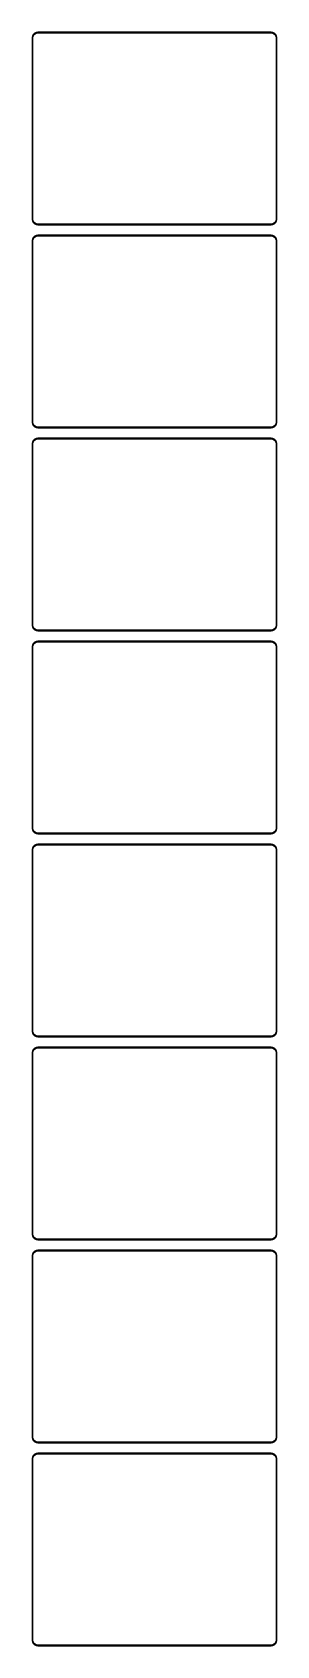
# Model space of a CAD drawing. Header units: metres. Extents: x -105 to 105, y 2528 to 5128.
# Drawn here: x -105 to 105, y 3746 to 5128 of the extents above; entities that cross this region are included whole.
import ezdxf

# ---------------------------------------------------------------- set-up
doc = ezdxf.new("R2010")
doc.units = ezdxf.units.M

msp = doc.modelspace()

# ---------------------------------------------------------------- linework, layer by layer
for p, q in [((-104.961, 5124.13), (-105, 5123.5)), ((-105, 5123.5), (-105, 4968.5)), ((-104.843, 5124.74), (-104.961, 5124.13)), ((-104.649, 5125.34), (-104.843, 5124.74)), ((-104.382, 5125.91), (-104.649, 5125.34)), ((-104.5, 5123.25), (-104.463, 5123.85)), ((-104.5, 4968.75), (-104.5, 5123.25)), ((-104.463, 5123.85), (-104.351, 5124.43)), ((-104.045, 5126.44), (-104.382, 5125.91)), ((-104.351, 5124.43), (-104.166, 5125)), ((-104.166, 5125), (-103.912, 5125.54)), ((-103.645, 5126.92), (-104.045, 5126.44)), ((-103.912, 5125.54), (-103.593, 5126.04)), ((-103.187, 5127.35), (-103.645, 5126.92)), ((-103.593, 5126.04), (-103.213, 5126.5)), ((-103.213, 5126.5), (-102.778, 5126.91)), ((-102.679, 5127.72), (-103.187, 5127.35)), ((-102.778, 5126.91), (-102.295, 5127.26)), ((-102.129, 5128.02), (-102.679, 5127.72)), ((-102.295, 5127.26), (-101.772, 5127.55)), ((-101.545, 5128.26), (-102.129, 5128.02)), ((-101.772, 5127.55), (-101.218, 5127.77)), ((-100.937, 5128.41), (-101.545, 5128.26)), ((-101.218, 5127.77), (-100.64, 5127.92)), ((-100.314, 5128.49), (-100.937, 5128.41)), ((-100.64, 5127.92), (-100.048, 5127.99)), ((100.314, 5128.49), (-100.314, 5128.49)), ((-100.048, 5127.99), (100.048, 5127.99)), ((100.048, 5127.99), (100.64, 5127.92)), ((100.937, 5128.41), (100.314, 5128.49)), ((100.64, 5127.92), (101.218, 5127.77)), ((101.545, 5128.26), (100.937, 5128.41)), ((101.218, 5127.77), (101.772, 5127.55)), ((102.129, 5128.02), (101.545, 5128.26)), ((101.772, 5127.55), (102.295, 5127.26)), ((102.679, 5127.72), (102.129, 5128.02)), ((102.295, 5127.26), (102.778, 5126.91)), ((103.187, 5127.35), (102.679, 5127.72)), ((102.778, 5126.91), (103.213, 5126.5)), ((103.645, 5126.92), (103.187, 5127.35)), ((103.213, 5126.5), (103.593, 5126.04)), ((103.593, 5126.04), (103.912, 5125.54)), ((104.045, 5126.44), (103.645, 5126.92)), ((103.912, 5125.54), (104.166, 5125)), ((104.382, 5125.91), (104.045, 5126.44)), ((104.166, 5125), (104.351, 5124.43)), ((104.351, 5124.43), (104.463, 5123.85)), ((104.649, 5125.34), (104.382, 5125.91)), ((104.463, 5123.85), (104.5, 5123.25)), ((104.5, 5123.25), (104.5, 4968.75)), ((104.843, 5124.74), (104.649, 5125.34)), ((104.961, 5124.13), (104.843, 5124.74)), ((105, 5123.5), (104.961, 5124.13)), ((105, 4968.5), (105, 5123.5)), ((-105, 4968.5), (-104.961, 4967.87)), ((-104.961, 4967.87), (-104.843, 4967.26)), ((-104.843, 4967.26), (-104.649, 4966.66)), ((-104.649, 4966.66), (-104.382, 4966.09)), ((-104.463, 4968.15), (-104.5, 4968.75)), ((-104.351, 4967.57), (-104.463, 4968.15)), ((-104.382, 4966.09), (-104.045, 4965.56)), ((-104.166, 4967), (-104.351, 4967.57)), ((-103.912, 4966.46), (-104.166, 4967)), ((-104.045, 4965.56), (-103.645, 4965.08)), ((-103.593, 4965.96), (-103.912, 4966.46)), ((-103.645, 4965.08), (-103.187, 4964.65)), ((-103.213, 4965.5), (-103.593, 4965.96)), ((-102.778, 4965.09), (-103.213, 4965.5)), ((-102.295, 4964.74), (-102.778, 4965.09)), ((102.778, 4965.09), (102.295, 4964.74)), ((103.213, 4965.5), (102.778, 4965.09)), ((103.187, 4964.65), (103.645, 4965.08)), ((103.593, 4965.96), (103.213, 4965.5)), ((103.912, 4966.46), (103.593, 4965.96)), ((103.645, 4965.08), (104.045, 4965.56)), ((104.166, 4967), (103.912, 4966.46)), ((104.045, 4965.56), (104.382, 4966.09)), ((104.351, 4967.57), (104.166, 4967)), ((104.463, 4968.15), (104.351, 4967.57)), ((104.382, 4966.09), (104.649, 4966.66)), ((104.5, 4968.75), (104.463, 4968.15)), ((104.649, 4966.66), (104.843, 4967.26)), ((104.843, 4967.26), (104.961, 4967.87)), ((104.961, 4967.87), (105, 4968.5)), ((-104.649, 4951.34), (-104.843, 4950.74)), ((-104.382, 4951.91), (-104.649, 4951.34)), ((-104.045, 4952.44), (-104.382, 4951.91)), ((-104.166, 4951), (-103.912, 4951.54)), ((-103.645, 4952.92), (-104.045, 4952.44)), ((-103.912, 4951.54), (-103.593, 4952.04)), ((-103.187, 4953.35), (-103.645, 4952.92)), ((-103.593, 4952.04), (-103.213, 4952.5)), ((-103.213, 4952.5), (-102.778, 4952.91)), ((-103.187, 4964.65), (-102.679, 4964.28)), ((-102.679, 4953.72), (-103.187, 4953.35)), ((-102.778, 4952.91), (-102.295, 4953.26)), ((-102.679, 4964.28), (-102.129, 4963.98)), ((-102.129, 4954.02), (-102.679, 4953.72)), ((-101.772, 4964.45), (-102.295, 4964.74)), ((-102.295, 4953.26), (-101.772, 4953.55)), ((-102.129, 4963.98), (-101.545, 4963.74)), ((-101.545, 4954.26), (-102.129, 4954.02)), ((-101.218, 4964.23), (-101.772, 4964.45)), ((-101.772, 4953.55), (-101.218, 4953.77)), ((-101.545, 4963.74), (-100.937, 4963.59)), ((-100.937, 4954.41), (-101.545, 4954.26)), ((-100.64, 4964.08), (-101.218, 4964.23)), ((-101.218, 4953.77), (-100.64, 4953.92)), ((-100.937, 4963.59), (-100.314, 4963.51)), ((-100.314, 4954.49), (-100.937, 4954.41)), ((-100.048, 4964.01), (-100.64, 4964.08)), ((-100.64, 4953.92), (-100.048, 4953.99)), ((-100.314, 4963.51), (100.314, 4963.51)), ((100.314, 4954.49), (-100.314, 4954.49)), ((100.048, 4964.01), (-100.048, 4964.01)), ((-100.048, 4953.99), (100.048, 4953.99)), ((100.64, 4964.08), (100.048, 4964.01)), ((100.048, 4953.99), (100.64, 4953.92)), ((100.314, 4963.51), (100.937, 4963.59)), ((100.937, 4954.41), (100.314, 4954.49)), ((101.218, 4964.23), (100.64, 4964.08)), ((100.64, 4953.92), (101.218, 4953.77)), ((100.937, 4963.59), (101.545, 4963.74)), ((101.545, 4954.26), (100.937, 4954.41)), ((101.772, 4964.45), (101.218, 4964.23)), ((101.218, 4953.77), (101.772, 4953.55)), ((101.545, 4963.74), (102.129, 4963.98)), ((102.129, 4954.02), (101.545, 4954.26)), ((102.295, 4964.74), (101.772, 4964.45)), ((101.772, 4953.55), (102.295, 4953.26)), ((102.129, 4963.98), (102.679, 4964.28)), ((102.679, 4953.72), (102.129, 4954.02)), ((102.295, 4953.26), (102.778, 4952.91)), ((102.679, 4964.28), (103.187, 4964.65)), ((103.187, 4953.35), (102.679, 4953.72)), ((102.778, 4952.91), (103.213, 4952.5)), ((103.645, 4952.92), (103.187, 4953.35)), ((103.213, 4952.5), (103.593, 4952.04)), ((103.593, 4952.04), (103.912, 4951.54)), ((104.045, 4952.44), (103.645, 4952.92)), ((103.912, 4951.54), (104.166, 4951)), ((104.382, 4951.91), (104.045, 4952.44)), ((104.649, 4951.34), (104.382, 4951.91)), ((104.843, 4950.74), (104.649, 4951.34)), ((-104.961, 4950.13), (-105, 4949.5)), ((-105, 4949.5), (-105, 4794.5)), ((-104.843, 4950.74), (-104.961, 4950.13)), ((-104.5, 4949.25), (-104.463, 4949.85)), ((-104.5, 4794.75), (-104.5, 4949.25)), ((-104.463, 4949.85), (-104.351, 4950.43)), ((-104.351, 4950.43), (-104.166, 4951)), ((104.166, 4951), (104.351, 4950.43)), ((104.351, 4950.43), (104.463, 4949.85)), ((104.463, 4949.85), (104.5, 4949.25)), ((104.5, 4949.25), (104.5, 4794.75)), ((104.961, 4950.13), (104.843, 4950.74)), ((105, 4949.5), (104.961, 4950.13)), ((105, 4794.5), (105, 4949.5)), ((-105, 4794.5), (-104.961, 4793.87)), ((-104.961, 4793.87), (-104.843, 4793.26)), ((-104.843, 4793.26), (-104.649, 4792.66)), ((-104.649, 4792.66), (-104.382, 4792.09)), ((-104.463, 4794.15), (-104.5, 4794.75)), ((-104.351, 4793.57), (-104.463, 4794.15)), ((-104.382, 4792.09), (-104.045, 4791.56)), ((-104.166, 4793), (-104.351, 4793.57)), ((-103.912, 4792.46), (-104.166, 4793)), ((-104.045, 4791.56), (-103.645, 4791.08)), ((-103.593, 4791.96), (-103.912, 4792.46)), ((-103.645, 4791.08), (-103.187, 4790.65)), ((-103.213, 4791.5), (-103.593, 4791.96)), ((-102.778, 4791.09), (-103.213, 4791.5)), ((-103.187, 4790.65), (-102.679, 4790.28)), ((-102.295, 4790.74), (-102.778, 4791.09)), ((-102.679, 4790.28), (-102.129, 4789.98)), ((-101.772, 4790.45), (-102.295, 4790.74)), ((-102.129, 4789.98), (-101.545, 4789.74)), ((-101.218, 4790.23), (-101.772, 4790.45)), ((-101.545, 4789.74), (-100.937, 4789.59)), ((-100.64, 4790.08), (-101.218, 4790.23)), ((-100.937, 4789.59), (-100.314, 4789.51)), ((-100.048, 4790.01), (-100.64, 4790.08)), ((-100.314, 4789.51), (100.314, 4789.51)), ((100.048, 4790.01), (-100.048, 4790.01)), ((100.64, 4790.08), (100.048, 4790.01)), ((100.314, 4789.51), (100.937, 4789.59)), ((101.218, 4790.23), (100.64, 4790.08)), ((100.937, 4789.59), (101.545, 4789.74)), ((101.772, 4790.45), (101.218, 4790.23)), ((101.545, 4789.74), (102.129, 4789.98)), ((102.295, 4790.74), (101.772, 4790.45)), ((102.129, 4789.98), (102.679, 4790.28)), ((102.778, 4791.09), (102.295, 4790.74)), ((102.679, 4790.28), (103.187, 4790.65)), ((103.213, 4791.5), (102.778, 4791.09)), ((103.187, 4790.65), (103.645, 4791.08)), ((103.593, 4791.96), (103.213, 4791.5)), ((103.912, 4792.46), (103.593, 4791.96)), ((103.645, 4791.08), (104.045, 4791.56)), ((104.166, 4793), (103.912, 4792.46)), ((104.045, 4791.56), (104.382, 4792.09)), ((104.351, 4793.57), (104.166, 4793)), ((104.463, 4794.15), (104.351, 4793.57)), ((104.382, 4792.09), (104.649, 4792.66)), ((104.5, 4794.75), (104.463, 4794.15)), ((104.649, 4792.66), (104.843, 4793.26)), ((104.843, 4793.26), (104.961, 4793.87)), ((104.961, 4793.87), (105, 4794.5)), ((-104.961, 4776.13), (-105, 4775.5)), ((-105, 4775.5), (-105, 4620.5)), ((-104.843, 4776.74), (-104.961, 4776.13)), ((-104.649, 4777.34), (-104.843, 4776.74)), ((-104.382, 4777.91), (-104.649, 4777.34)), ((-104.5, 4775.25), (-104.463, 4775.85)), ((-104.5, 4620.75), (-104.5, 4775.25)), ((-104.463, 4775.85), (-104.351, 4776.43)), ((-104.045, 4778.44), (-104.382, 4777.91)), ((-104.351, 4776.43), (-104.166, 4777)), ((-104.166, 4777), (-103.912, 4777.54)), ((-103.645, 4778.92), (-104.045, 4778.44)), ((-103.912, 4777.54), (-103.593, 4778.04)), ((-103.187, 4779.35), (-103.645, 4778.92)), ((-103.593, 4778.04), (-103.213, 4778.5)), ((-103.213, 4778.5), (-102.778, 4778.91)), ((-102.679, 4779.72), (-103.187, 4779.35)), ((-102.778, 4778.91), (-102.295, 4779.26)), ((-102.129, 4780.02), (-102.679, 4779.72)), ((-102.295, 4779.26), (-101.772, 4779.55)), ((-101.545, 4780.26), (-102.129, 4780.02)), ((-101.772, 4779.55), (-101.218, 4779.77)), ((-100.937, 4780.41), (-101.545, 4780.26)), ((-101.218, 4779.77), (-100.64, 4779.92)), ((-100.314, 4780.49), (-100.937, 4780.41)), ((-100.64, 4779.92), (-100.048, 4779.99)), ((100.314, 4780.49), (-100.314, 4780.49)), ((-100.048, 4779.99), (100.048, 4779.99)), ((100.048, 4779.99), (100.64, 4779.92)), ((100.937, 4780.41), (100.314, 4780.49)), ((100.64, 4779.92), (101.218, 4779.77)), ((101.545, 4780.26), (100.937, 4780.41)), ((101.218, 4779.77), (101.772, 4779.55)), ((102.129, 4780.02), (101.545, 4780.26)), ((101.772, 4779.55), (102.295, 4779.26)), ((102.679, 4779.72), (102.129, 4780.02)), ((102.295, 4779.26), (102.778, 4778.91)), ((103.187, 4779.35), (102.679, 4779.72)), ((102.778, 4778.91), (103.213, 4778.5)), ((103.645, 4778.92), (103.187, 4779.35)), ((103.213, 4778.5), (103.593, 4778.04)), ((103.593, 4778.04), (103.912, 4777.54)), ((104.045, 4778.44), (103.645, 4778.92)), ((103.912, 4777.54), (104.166, 4777)), ((104.382, 4777.91), (104.045, 4778.44)), ((104.166, 4777), (104.351, 4776.43)), ((104.351, 4776.43), (104.463, 4775.85)), ((104.649, 4777.34), (104.382, 4777.91)), ((104.463, 4775.85), (104.5, 4775.25)), ((104.5, 4775.25), (104.5, 4620.75)), ((104.843, 4776.74), (104.649, 4777.34)), ((104.961, 4776.13), (104.843, 4776.74)), ((105, 4775.5), (104.961, 4776.13)), ((105, 4620.5), (105, 4775.5)), ((-105, 4620.5), (-104.961, 4619.87)), ((-104.961, 4619.87), (-104.843, 4619.26)), ((-104.843, 4619.26), (-104.649, 4618.66)), ((-104.463, 4620.15), (-104.5, 4620.75)), ((-104.351, 4619.57), (-104.463, 4620.15)), ((-104.166, 4619), (-104.351, 4619.57)), ((104.351, 4619.57), (104.166, 4619)), ((104.463, 4620.15), (104.351, 4619.57)), ((104.5, 4620.75), (104.463, 4620.15)), ((104.649, 4618.66), (104.843, 4619.26)), ((104.843, 4619.26), (104.961, 4619.87)), ((104.961, 4619.87), (105, 4620.5)), ((-104.649, 4618.66), (-104.382, 4618.09)), ((-104.382, 4618.09), (-104.045, 4617.56)), ((-103.912, 4618.46), (-104.166, 4619)), ((-104.045, 4617.56), (-103.645, 4617.08)), ((-103.593, 4617.96), (-103.912, 4618.46)), ((-103.645, 4617.08), (-103.187, 4616.65)), ((-103.187, 4605.35), (-103.645, 4604.92)), ((-103.213, 4617.5), (-103.593, 4617.96)), ((-102.778, 4617.09), (-103.213, 4617.5)), ((-103.187, 4616.65), (-102.679, 4616.28)), ((-102.679, 4605.72), (-103.187, 4605.35)), ((-102.295, 4616.74), (-102.778, 4617.09)), ((-102.679, 4616.28), (-102.129, 4615.98)), ((-102.129, 4606.02), (-102.679, 4605.72)), ((-101.772, 4616.45), (-102.295, 4616.74)), ((-102.295, 4605.26), (-101.772, 4605.55)), ((-102.129, 4615.98), (-101.545, 4615.74)), ((-101.545, 4606.26), (-102.129, 4606.02)), ((-101.218, 4616.23), (-101.772, 4616.45)), ((-101.772, 4605.55), (-101.218, 4605.77)), ((-101.545, 4615.74), (-100.937, 4615.59)), ((-100.937, 4606.41), (-101.545, 4606.26)), ((-100.64, 4616.08), (-101.218, 4616.23)), ((-101.218, 4605.77), (-100.64, 4605.92)), ((-100.937, 4615.59), (-100.314, 4615.51)), ((-100.314, 4606.49), (-100.937, 4606.41)), ((-100.048, 4616.01), (-100.64, 4616.08)), ((-100.64, 4605.92), (-100.048, 4605.99)), ((-100.314, 4615.51), (100.314, 4615.51)), ((100.314, 4606.49), (-100.314, 4606.49)), ((100.048, 4616.01), (-100.048, 4616.01)), ((-100.048, 4605.99), (100.048, 4605.99)), ((100.64, 4616.08), (100.048, 4616.01)), ((100.048, 4605.99), (100.64, 4605.92)), ((100.314, 4615.51), (100.937, 4615.59)), ((100.937, 4606.41), (100.314, 4606.49)), ((101.218, 4616.23), (100.64, 4616.08)), ((100.64, 4605.92), (101.218, 4605.77)), ((100.937, 4615.59), (101.545, 4615.74)), ((101.545, 4606.26), (100.937, 4606.41)), ((101.772, 4616.45), (101.218, 4616.23)), ((101.218, 4605.77), (101.772, 4605.55)), ((101.545, 4615.74), (102.129, 4615.98)), ((102.129, 4606.02), (101.545, 4606.26)), ((102.295, 4616.74), (101.772, 4616.45)), ((101.772, 4605.55), (102.295, 4605.26)), ((102.129, 4615.98), (102.679, 4616.28)), ((102.679, 4605.72), (102.129, 4606.02)), ((102.778, 4617.09), (102.295, 4616.74)), ((102.679, 4616.28), (103.187, 4616.65)), ((103.187, 4605.35), (102.679, 4605.72)), ((103.213, 4617.5), (102.778, 4617.09)), ((103.187, 4616.65), (103.645, 4617.08)), ((103.645, 4604.92), (103.187, 4605.35)), ((103.593, 4617.96), (103.213, 4617.5)), ((103.912, 4618.46), (103.593, 4617.96)), ((103.645, 4617.08), (104.045, 4617.56)), ((104.166, 4619), (103.912, 4618.46)), ((104.045, 4617.56), (104.382, 4618.09)), ((104.382, 4618.09), (104.649, 4618.66)), ((-104.961, 4602.13), (-105, 4601.5)), ((-105, 4601.5), (-105, 4446.5)), ((-104.843, 4602.74), (-104.961, 4602.13)), ((-104.649, 4603.34), (-104.843, 4602.74)), ((-104.382, 4603.91), (-104.649, 4603.34)), ((-104.5, 4601.25), (-104.463, 4601.85)), ((-104.5, 4446.75), (-104.5, 4601.25)), ((-104.463, 4601.85), (-104.351, 4602.43)), ((-104.045, 4604.44), (-104.382, 4603.91)), ((-104.351, 4602.43), (-104.166, 4603)), ((-104.166, 4603), (-103.912, 4603.54)), ((-103.645, 4604.92), (-104.045, 4604.44)), ((-103.912, 4603.54), (-103.593, 4604.04)), ((-103.593, 4604.04), (-103.213, 4604.5)), ((-103.213, 4604.5), (-102.778, 4604.91)), ((-102.778, 4604.91), (-102.295, 4605.26)), ((102.295, 4605.26), (102.778, 4604.91)), ((102.778, 4604.91), (103.213, 4604.5)), ((103.213, 4604.5), (103.593, 4604.04)), ((103.593, 4604.04), (103.912, 4603.54)), ((104.045, 4604.44), (103.645, 4604.92)), ((103.912, 4603.54), (104.166, 4603)), ((104.382, 4603.91), (104.045, 4604.44)), ((104.166, 4603), (104.351, 4602.43)), ((104.351, 4602.43), (104.463, 4601.85)), ((104.649, 4603.34), (104.382, 4603.91)), ((104.463, 4601.85), (104.5, 4601.25)), ((104.5, 4601.25), (104.5, 4446.75)), ((104.843, 4602.74), (104.649, 4603.34)), ((104.961, 4602.13), (104.843, 4602.74)), ((105, 4601.5), (104.961, 4602.13)), ((105, 4446.5), (105, 4601.5)), ((-105, 4446.5), (-104.961, 4445.87)), ((-104.961, 4445.87), (-104.843, 4445.26)), ((-104.843, 4445.26), (-104.649, 4444.66)), ((-104.649, 4444.66), (-104.382, 4444.09)), ((-104.463, 4446.15), (-104.5, 4446.75)), ((-104.351, 4445.57), (-104.463, 4446.15)), ((-104.382, 4444.09), (-104.045, 4443.56)), ((-104.166, 4445), (-104.351, 4445.57)), ((-103.912, 4444.46), (-104.166, 4445)), ((-104.045, 4443.56), (-103.645, 4443.08)), ((-103.593, 4443.96), (-103.912, 4444.46)), ((-103.645, 4443.08), (-103.187, 4442.65)), ((-103.213, 4443.5), (-103.593, 4443.96)), ((-102.778, 4443.09), (-103.213, 4443.5)), ((-103.187, 4442.65), (-102.679, 4442.28)), ((-102.295, 4442.74), (-102.778, 4443.09)), ((-102.679, 4442.28), (-102.129, 4441.98)), ((-101.772, 4442.45), (-102.295, 4442.74)), ((-102.129, 4441.98), (-101.545, 4441.74)), ((-101.218, 4442.23), (-101.772, 4442.45)), ((-101.545, 4441.74), (-100.937, 4441.59)), ((-100.64, 4442.08), (-101.218, 4442.23)), ((-100.937, 4441.59), (-100.314, 4441.51)), ((-100.048, 4442.01), (-100.64, 4442.08)), ((-100.314, 4441.51), (100.314, 4441.51)), ((100.048, 4442.01), (-100.048, 4442.01)), ((100.64, 4442.08), (100.048, 4442.01)), ((100.314, 4441.51), (100.937, 4441.59)), ((101.218, 4442.23), (100.64, 4442.08)), ((100.937, 4441.59), (101.545, 4441.74)), ((101.772, 4442.45), (101.218, 4442.23)), ((101.545, 4441.74), (102.129, 4441.98)), ((102.295, 4442.74), (101.772, 4442.45)), ((102.129, 4441.98), (102.679, 4442.28)), ((102.778, 4443.09), (102.295, 4442.74)), ((102.679, 4442.28), (103.187, 4442.65)), ((103.213, 4443.5), (102.778, 4443.09)), ((103.187, 4442.65), (103.645, 4443.08)), ((103.593, 4443.96), (103.213, 4443.5)), ((103.912, 4444.46), (103.593, 4443.96)), ((103.645, 4443.08), (104.045, 4443.56)), ((104.166, 4445), (103.912, 4444.46)), ((104.045, 4443.56), (104.382, 4444.09)), ((104.351, 4445.57), (104.166, 4445)), ((104.463, 4446.15), (104.351, 4445.57)), ((104.382, 4444.09), (104.649, 4444.66)), ((104.5, 4446.75), (104.463, 4446.15)), ((104.649, 4444.66), (104.843, 4445.26)), ((104.843, 4445.26), (104.961, 4445.87)), ((104.961, 4445.87), (105, 4446.5)), ((-104.961, 4428.13), (-105, 4427.5)), ((-105, 4427.5), (-105, 4272.5)), ((-104.843, 4428.74), (-104.961, 4428.13)), ((-104.649, 4429.34), (-104.843, 4428.74)), ((-104.382, 4429.91), (-104.649, 4429.34)), ((-104.5, 4427.25), (-104.463, 4427.85)), ((-104.5, 4272.75), (-104.5, 4427.25)), ((-104.463, 4427.85), (-104.351, 4428.43)), ((-104.045, 4430.44), (-104.382, 4429.91)), ((-104.351, 4428.43), (-104.166, 4429)), ((-104.166, 4429), (-103.912, 4429.54)), ((-103.645, 4430.92), (-104.045, 4430.44)), ((-103.912, 4429.54), (-103.593, 4430.04)), ((-103.187, 4431.35), (-103.645, 4430.92)), ((-103.593, 4430.04), (-103.213, 4430.5)), ((-103.213, 4430.5), (-102.778, 4430.91)), ((-102.679, 4431.72), (-103.187, 4431.35)), ((-102.778, 4430.91), (-102.295, 4431.26)), ((-102.129, 4432.02), (-102.679, 4431.72)), ((-102.295, 4431.26), (-101.772, 4431.55)), ((-101.545, 4432.26), (-102.129, 4432.02)), ((-101.772, 4431.55), (-101.218, 4431.77)), ((-100.937, 4432.41), (-101.545, 4432.26)), ((-101.218, 4431.77), (-100.64, 4431.92)), ((-100.314, 4432.49), (-100.937, 4432.41)), ((-100.64, 4431.92), (-100.048, 4431.99)), ((100.314, 4432.49), (-100.314, 4432.49)), ((-100.048, 4431.99), (100.048, 4431.99)), ((100.048, 4431.99), (100.64, 4431.92)), ((100.937, 4432.41), (100.314, 4432.49)), ((100.64, 4431.92), (101.218, 4431.77)), ((101.545, 4432.26), (100.937, 4432.41)), ((101.218, 4431.77), (101.772, 4431.55)), ((102.129, 4432.02), (101.545, 4432.26)), ((101.772, 4431.55), (102.295, 4431.26)), ((102.679, 4431.72), (102.129, 4432.02)), ((102.295, 4431.26), (102.778, 4430.91)), ((103.187, 4431.35), (102.679, 4431.72)), ((102.778, 4430.91), (103.213, 4430.5)), ((103.645, 4430.92), (103.187, 4431.35)), ((103.213, 4430.5), (103.593, 4430.04)), ((103.593, 4430.04), (103.912, 4429.54)), ((104.045, 4430.44), (103.645, 4430.92)), ((103.912, 4429.54), (104.166, 4429)), ((104.382, 4429.91), (104.045, 4430.44)), ((104.166, 4429), (104.351, 4428.43)), ((104.351, 4428.43), (104.463, 4427.85)), ((104.649, 4429.34), (104.382, 4429.91)), ((104.463, 4427.85), (104.5, 4427.25)), ((104.5, 4427.25), (104.5, 4272.75)), ((104.843, 4428.74), (104.649, 4429.34)), ((104.961, 4428.13), (104.843, 4428.74)), ((105, 4427.5), (104.961, 4428.13)), ((105, 4272.5), (105, 4427.5)), ((-105, 4272.5), (-104.961, 4271.87)), ((-104.961, 4271.87), (-104.843, 4271.26)), ((-104.843, 4271.26), (-104.649, 4270.66)), ((-104.649, 4270.66), (-104.382, 4270.09)), ((-104.463, 4272.15), (-104.5, 4272.75)), ((-104.351, 4271.57), (-104.463, 4272.15)), ((-104.382, 4270.09), (-104.045, 4269.56)), ((-104.166, 4271), (-104.351, 4271.57)), ((-103.912, 4270.46), (-104.166, 4271)), ((-104.045, 4269.56), (-103.645, 4269.08)), ((-103.593, 4269.96), (-103.912, 4270.46)), ((-103.645, 4269.08), (-103.187, 4268.65)), ((-103.213, 4269.5), (-103.593, 4269.96)), ((-102.778, 4269.09), (-103.213, 4269.5)), ((-103.187, 4268.65), (-102.679, 4268.28)), ((-102.295, 4268.74), (-102.778, 4269.09)), ((-102.679, 4268.28), (-102.129, 4267.98)), ((-101.772, 4268.45), (-102.295, 4268.74)), ((-102.129, 4267.98), (-101.545, 4267.74)), ((-101.218, 4268.23), (-101.772, 4268.45)), ((-101.545, 4267.74), (-100.937, 4267.59)), ((-100.64, 4268.08), (-101.218, 4268.23)), ((-100.937, 4267.59), (-100.314, 4267.51)), ((-100.048, 4268.01), (-100.64, 4268.08)), ((-100.314, 4267.51), (100.314, 4267.51)), ((100.048, 4268.01), (-100.048, 4268.01)), ((100.64, 4268.08), (100.048, 4268.01)), ((100.314, 4267.51), (100.937, 4267.59)), ((101.218, 4268.23), (100.64, 4268.08)), ((100.937, 4267.59), (101.545, 4267.74)), ((101.772, 4268.45), (101.218, 4268.23)), ((101.545, 4267.74), (102.129, 4267.98)), ((102.295, 4268.74), (101.772, 4268.45)), ((102.129, 4267.98), (102.679, 4268.28)), ((102.778, 4269.09), (102.295, 4268.74)), ((102.679, 4268.28), (103.187, 4268.65)), ((103.213, 4269.5), (102.778, 4269.09)), ((103.187, 4268.65), (103.645, 4269.08)), ((103.593, 4269.96), (103.213, 4269.5)), ((103.912, 4270.46), (103.593, 4269.96)), ((103.645, 4269.08), (104.045, 4269.56)), ((104.166, 4271), (103.912, 4270.46)), ((104.045, 4269.56), (104.382, 4270.09)), ((104.351, 4271.57), (104.166, 4271)), ((104.463, 4272.15), (104.351, 4271.57)), ((104.382, 4270.09), (104.649, 4270.66)), ((104.5, 4272.75), (104.463, 4272.15)), ((104.649, 4270.66), (104.843, 4271.26)), ((104.843, 4271.26), (104.961, 4271.87)), ((104.961, 4271.87), (105, 4272.5)), ((-104.961, 4254.13), (-105, 4253.5)), ((-105, 4253.5), (-105, 4098.5)), ((-104.843, 4254.74), (-104.961, 4254.13)), ((-104.649, 4255.34), (-104.843, 4254.74)), ((-104.382, 4255.91), (-104.649, 4255.34)), ((-104.5, 4253.25), (-104.463, 4253.85)), ((-104.5, 4098.75), (-104.5, 4253.25)), ((-104.463, 4253.85), (-104.351, 4254.43)), ((-104.045, 4256.44), (-104.382, 4255.91)), ((-104.351, 4254.43), (-104.166, 4255)), ((-104.166, 4255), (-103.912, 4255.54)), ((-103.645, 4256.92), (-104.045, 4256.44)), ((-103.912, 4255.54), (-103.593, 4256.04)), ((-103.187, 4257.35), (-103.645, 4256.92)), ((-103.593, 4256.04), (-103.213, 4256.5)), ((-103.213, 4256.5), (-102.778, 4256.91)), ((-102.679, 4257.72), (-103.187, 4257.35)), ((-102.778, 4256.91), (-102.295, 4257.26)), ((-102.129, 4258.02), (-102.679, 4257.72)), ((-102.295, 4257.26), (-101.772, 4257.55)), ((-101.545, 4258.26), (-102.129, 4258.02)), ((-101.772, 4257.55), (-101.218, 4257.77)), ((-100.937, 4258.41), (-101.545, 4258.26)), ((-101.218, 4257.77), (-100.64, 4257.92)), ((-100.314, 4258.49), (-100.937, 4258.41)), ((-100.64, 4257.92), (-100.048, 4257.99)), ((100.314, 4258.49), (-100.314, 4258.49)), ((-100.048, 4257.99), (100.048, 4257.99)), ((100.048, 4257.99), (100.64, 4257.92)), ((100.937, 4258.41), (100.314, 4258.49)), ((100.64, 4257.92), (101.218, 4257.77)), ((101.545, 4258.26), (100.937, 4258.41)), ((101.218, 4257.77), (101.772, 4257.55)), ((102.129, 4258.02), (101.545, 4258.26)), ((101.772, 4257.55), (102.295, 4257.26)), ((102.679, 4257.72), (102.129, 4258.02)), ((102.295, 4257.26), (102.778, 4256.91)), ((103.187, 4257.35), (102.679, 4257.72)), ((102.778, 4256.91), (103.213, 4256.5)), ((103.645, 4256.92), (103.187, 4257.35)), ((103.213, 4256.5), (103.593, 4256.04)), ((103.593, 4256.04), (103.912, 4255.54)), ((104.045, 4256.44), (103.645, 4256.92)), ((103.912, 4255.54), (104.166, 4255)), ((104.382, 4255.91), (104.045, 4256.44)), ((104.166, 4255), (104.351, 4254.43)), ((104.351, 4254.43), (104.463, 4253.85)), ((104.649, 4255.34), (104.382, 4255.91)), ((104.463, 4253.85), (104.5, 4253.25)), ((104.5, 4253.25), (104.5, 4098.75)), ((104.843, 4254.74), (104.649, 4255.34)), ((104.961, 4254.13), (104.843, 4254.74)), ((105, 4253.5), (104.961, 4254.13)), ((105, 4098.5), (105, 4253.5)), ((-105, 4098.5), (-104.961, 4097.87)), ((-104.961, 4097.87), (-104.843, 4097.26)), ((-104.843, 4097.26), (-104.649, 4096.66)), ((-104.649, 4096.66), (-104.382, 4096.09)), ((-104.463, 4098.15), (-104.5, 4098.75)), ((-104.351, 4097.57), (-104.463, 4098.15)), ((-104.382, 4096.09), (-104.045, 4095.56)), ((-104.166, 4097), (-104.351, 4097.57)), ((-103.912, 4096.46), (-104.166, 4097)), ((-104.045, 4095.56), (-103.645, 4095.08)), ((-103.593, 4095.96), (-103.912, 4096.46)), ((-103.645, 4095.08), (-103.187, 4094.65)), ((-103.213, 4095.5), (-103.593, 4095.96)), ((-102.778, 4095.09), (-103.213, 4095.5)), ((-103.187, 4094.65), (-102.679, 4094.28)), ((-102.295, 4094.74), (-102.778, 4095.09)), ((-102.679, 4094.28), (-102.129, 4093.98)), ((-101.772, 4094.45), (-102.295, 4094.74)), ((-102.129, 4093.98), (-101.545, 4093.74)), ((-101.218, 4094.23), (-101.772, 4094.45)), ((-101.545, 4093.74), (-100.937, 4093.59)), ((-100.64, 4094.08), (-101.218, 4094.23)), ((-100.048, 4094.01), (-100.64, 4094.08)), ((100.048, 4094.01), (-100.048, 4094.01)), ((100.64, 4094.08), (100.048, 4094.01)), ((101.218, 4094.23), (100.64, 4094.08)), ((100.937, 4093.59), (101.545, 4093.74)), ((101.772, 4094.45), (101.218, 4094.23)), ((101.545, 4093.74), (102.129, 4093.98)), ((102.295, 4094.74), (101.772, 4094.45)), ((102.129, 4093.98), (102.679, 4094.28)), ((102.778, 4095.09), (102.295, 4094.74)), ((102.679, 4094.28), (103.187, 4094.65)), ((103.213, 4095.5), (102.778, 4095.09)), ((103.187, 4094.65), (103.645, 4095.08)), ((103.593, 4095.96), (103.213, 4095.5)), ((103.912, 4096.46), (103.593, 4095.96)), ((103.645, 4095.08), (104.045, 4095.56)), ((104.166, 4097), (103.912, 4096.46)), ((104.045, 4095.56), (104.382, 4096.09)), ((104.351, 4097.57), (104.166, 4097)), ((104.463, 4098.15), (104.351, 4097.57)), ((104.382, 4096.09), (104.649, 4096.66)), ((104.5, 4098.75), (104.463, 4098.15)), ((104.649, 4096.66), (104.843, 4097.26)), ((104.843, 4097.26), (104.961, 4097.87)), ((104.961, 4097.87), (105, 4098.5)), ((-104.961, 4080.13), (-105, 4079.5)), ((-104.843, 4080.74), (-104.961, 4080.13)), ((-104.649, 4081.34), (-104.843, 4080.74)), ((-104.382, 4081.91), (-104.649, 4081.34)), ((-104.5, 4079.25), (-104.463, 4079.85)), ((-104.463, 4079.85), (-104.351, 4080.43)), ((-104.045, 4082.44), (-104.382, 4081.91)), ((-104.351, 4080.43), (-104.166, 4081)), ((-104.166, 4081), (-103.912, 4081.54)), ((-103.645, 4082.92), (-104.045, 4082.44)), ((-103.912, 4081.54), (-103.593, 4082.04)), ((-103.187, 4083.35), (-103.645, 4082.92)), ((-103.593, 4082.04), (-103.213, 4082.5)), ((-103.213, 4082.5), (-102.778, 4082.91)), ((-102.679, 4083.72), (-103.187, 4083.35)), ((-102.778, 4082.91), (-102.295, 4083.26)), ((-102.129, 4084.02), (-102.679, 4083.72)), ((-102.295, 4083.26), (-101.772, 4083.55)), ((-101.545, 4084.26), (-102.129, 4084.02)), ((-101.772, 4083.55), (-101.218, 4083.77)), ((-100.937, 4084.41), (-101.545, 4084.26)), ((-101.218, 4083.77), (-100.64, 4083.92)), ((-100.937, 4093.59), (-100.314, 4093.51)), ((-100.314, 4084.49), (-100.937, 4084.41)), ((-100.64, 4083.92), (-100.048, 4083.99)), ((-100.314, 4093.51), (100.314, 4093.51)), ((100.314, 4084.49), (-100.314, 4084.49)), ((-100.048, 4083.99), (100.048, 4083.99)), ((100.048, 4083.99), (100.64, 4083.92)), ((100.314, 4093.51), (100.937, 4093.59)), ((100.937, 4084.41), (100.314, 4084.49)), ((100.64, 4083.92), (101.218, 4083.77)), ((101.545, 4084.26), (100.937, 4084.41)), ((101.218, 4083.77), (101.772, 4083.55)), ((102.129, 4084.02), (101.545, 4084.26)), ((101.772, 4083.55), (102.295, 4083.26)), ((102.679, 4083.72), (102.129, 4084.02)), ((102.295, 4083.26), (102.778, 4082.91)), ((103.187, 4083.35), (102.679, 4083.72)), ((102.778, 4082.91), (103.213, 4082.5)), ((103.645, 4082.92), (103.187, 4083.35)), ((103.213, 4082.5), (103.593, 4082.04)), ((103.593, 4082.04), (103.912, 4081.54)), ((104.045, 4082.44), (103.645, 4082.92)), ((103.912, 4081.54), (104.166, 4081)), ((104.382, 4081.91), (104.045, 4082.44)), ((104.166, 4081), (104.351, 4080.43)), ((104.351, 4080.43), (104.463, 4079.85)), ((104.649, 4081.34), (104.382, 4081.91)), ((104.463, 4079.85), (104.5, 4079.25)), ((104.843, 4080.74), (104.649, 4081.34)), ((104.961, 4080.13), (104.843, 4080.74)), ((105, 4079.5), (104.961, 4080.13)), ((-105, 4079.5), (-105, 3924.5)), ((-104.5, 3924.75), (-104.5, 4079.25)), ((104.5, 4079.25), (104.5, 3924.75)), ((105, 3924.5), (105, 4079.5)), ((-105, 3924.5), (-104.961, 3923.87)), ((-104.961, 3923.87), (-104.843, 3923.26)), ((-104.843, 3923.26), (-104.649, 3922.66)), ((-104.649, 3922.66), (-104.382, 3922.09)), ((-104.463, 3924.15), (-104.5, 3924.75)), ((-104.351, 3923.57), (-104.463, 3924.15)), ((-104.382, 3922.09), (-104.045, 3921.56)), ((-104.166, 3923), (-104.351, 3923.57)), ((-103.912, 3922.46), (-104.166, 3923)), ((-104.045, 3921.56), (-103.645, 3921.08)), ((-103.593, 3921.96), (-103.912, 3922.46)), ((-103.645, 3921.08), (-103.187, 3920.65)), ((-103.213, 3921.5), (-103.593, 3921.96)), ((-102.778, 3921.09), (-103.213, 3921.5)), ((-103.187, 3920.65), (-102.679, 3920.28)), ((-102.295, 3920.74), (-102.778, 3921.09)), ((-102.679, 3920.28), (-102.129, 3919.98)), ((-101.772, 3920.45), (-102.295, 3920.74)), ((-102.129, 3919.98), (-101.545, 3919.74)), ((-101.218, 3920.23), (-101.772, 3920.45)), ((-101.545, 3919.74), (-100.937, 3919.59)), ((-100.64, 3920.08), (-101.218, 3920.23)), ((-100.937, 3919.59), (-100.314, 3919.51)), ((-100.048, 3920.01), (-100.64, 3920.08)), ((-100.314, 3919.51), (100.314, 3919.51)), ((100.048, 3920.01), (-100.048, 3920.01)), ((100.64, 3920.08), (100.048, 3920.01)), ((100.314, 3919.51), (100.937, 3919.59)), ((101.218, 3920.23), (100.64, 3920.08)), ((100.937, 3919.59), (101.545, 3919.74)), ((101.772, 3920.45), (101.218, 3920.23)), ((101.545, 3919.74), (102.129, 3919.98)), ((102.295, 3920.74), (101.772, 3920.45)), ((102.129, 3919.98), (102.679, 3920.28)), ((102.778, 3921.09), (102.295, 3920.74)), ((102.679, 3920.28), (103.187, 3920.65)), ((103.213, 3921.5), (102.778, 3921.09)), ((103.187, 3920.65), (103.645, 3921.08)), ((103.593, 3921.96), (103.213, 3921.5)), ((103.912, 3922.46), (103.593, 3921.96)), ((103.645, 3921.08), (104.045, 3921.56)), ((104.166, 3923), (103.912, 3922.46)), ((104.045, 3921.56), (104.382, 3922.09)), ((104.351, 3923.57), (104.166, 3923)), ((104.463, 3924.15), (104.351, 3923.57)), ((104.382, 3922.09), (104.649, 3922.66)), ((104.5, 3924.75), (104.463, 3924.15)), ((104.649, 3922.66), (104.843, 3923.26)), ((104.843, 3923.26), (104.961, 3923.87)), ((104.961, 3923.87), (105, 3924.5)), ((-104.961, 3906.13), (-105, 3905.5)), ((-105, 3905.5), (-105, 3750.5)), ((-104.843, 3906.74), (-104.961, 3906.13)), ((-104.649, 3907.34), (-104.843, 3906.74)), ((-104.382, 3907.91), (-104.649, 3907.34)), ((-104.5, 3905.25), (-104.463, 3905.85)), ((-104.5, 3750.75), (-104.5, 3905.25)), ((-104.463, 3905.85), (-104.351, 3906.43)), ((-104.045, 3908.44), (-104.382, 3907.91)), ((-104.351, 3906.43), (-104.166, 3907)), ((-104.166, 3907), (-103.912, 3907.54)), ((-103.645, 3908.92), (-104.045, 3908.44)), ((-103.912, 3907.54), (-103.593, 3908.04)), ((-103.187, 3909.35), (-103.645, 3908.92)), ((-103.593, 3908.04), (-103.213, 3908.5)), ((-103.213, 3908.5), (-102.778, 3908.91)), ((-102.679, 3909.72), (-103.187, 3909.35)), ((-102.778, 3908.91), (-102.295, 3909.26)), ((-102.129, 3910.02), (-102.679, 3909.72)), ((-102.295, 3909.26), (-101.772, 3909.55)), ((-101.545, 3910.26), (-102.129, 3910.02)), ((-101.772, 3909.55), (-101.218, 3909.77)), ((-100.937, 3910.41), (-101.545, 3910.26)), ((-101.218, 3909.77), (-100.64, 3909.92)), ((-100.314, 3910.49), (-100.937, 3910.41)), ((-100.64, 3909.92), (-100.048, 3909.99)), ((100.314, 3910.49), (-100.314, 3910.49)), ((-100.048, 3909.99), (100.048, 3909.99)), ((100.048, 3909.99), (100.64, 3909.92)), ((100.937, 3910.41), (100.314, 3910.49)), ((100.64, 3909.92), (101.218, 3909.77)), ((101.545, 3910.26), (100.937, 3910.41)), ((101.218, 3909.77), (101.772, 3909.55)), ((102.129, 3910.02), (101.545, 3910.26)), ((101.772, 3909.55), (102.295, 3909.26)), ((102.679, 3909.72), (102.129, 3910.02)), ((102.295, 3909.26), (102.778, 3908.91)), ((103.187, 3909.35), (102.679, 3909.72)), ((102.778, 3908.91), (103.213, 3908.5)), ((103.645, 3908.92), (103.187, 3909.35)), ((103.213, 3908.5), (103.593, 3908.04)), ((103.593, 3908.04), (103.912, 3907.54)), ((104.045, 3908.44), (103.645, 3908.92)), ((103.912, 3907.54), (104.166, 3907)), ((104.382, 3907.91), (104.045, 3908.44)), ((104.166, 3907), (104.351, 3906.43)), ((104.351, 3906.43), (104.463, 3905.85)), ((104.649, 3907.34), (104.382, 3907.91)), ((104.463, 3905.85), (104.5, 3905.25)), ((104.5, 3905.25), (104.5, 3750.75)), ((104.843, 3906.74), (104.649, 3907.34)), ((104.961, 3906.13), (104.843, 3906.74)), ((105, 3905.5), (104.961, 3906.13)), ((105, 3750.5), (105, 3905.5)), ((-105, 3750.5), (-104.961, 3749.87)), ((-104.961, 3749.87), (-104.843, 3749.26)), ((-104.843, 3749.26), (-104.649, 3748.66)), ((-104.649, 3748.66), (-104.382, 3748.09)), ((-104.463, 3750.15), (-104.5, 3750.75)), ((-104.351, 3749.57), (-104.463, 3750.15)), ((-104.382, 3748.09), (-104.045, 3747.56)), ((-104.166, 3749), (-104.351, 3749.57)), ((-103.912, 3748.46), (-104.166, 3749)), ((-103.593, 3747.96), (-103.912, 3748.46)), ((-103.213, 3747.5), (-103.593, 3747.96)), ((103.593, 3747.96), (103.213, 3747.5)), ((103.912, 3748.46), (103.593, 3747.96)), ((104.166, 3749), (103.912, 3748.46)), ((104.045, 3747.56), (104.382, 3748.09)), ((104.351, 3749.57), (104.166, 3749)), ((104.463, 3750.15), (104.351, 3749.57)), ((104.382, 3748.09), (104.649, 3748.66)), ((104.5, 3750.75), (104.463, 3750.15)), ((104.649, 3748.66), (104.843, 3749.26)), ((104.843, 3749.26), (104.961, 3749.87)), ((104.961, 3749.87), (105, 3750.5)), ((-104.045, 3747.56), (-103.645, 3747.08)), ((-103.645, 3747.08), (-103.187, 3746.65)), ((-102.778, 3747.09), (-103.213, 3747.5)), ((-103.187, 3746.65), (-102.679, 3746.28)), ((-102.295, 3746.74), (-102.778, 3747.09)), ((-102.679, 3746.28), (-102.129, 3745.98)), ((-101.772, 3746.45), (-102.295, 3746.74)), ((-102.129, 3745.98), (-101.545, 3745.74)), ((-101.218, 3746.23), (-101.772, 3746.45)), ((-101.545, 3745.74), (-100.937, 3745.59)), ((-100.64, 3746.08), (-101.218, 3746.23)), ((-100.937, 3745.59), (-100.314, 3745.51)), ((-100.048, 3746.01), (-100.64, 3746.08)), ((-100.314, 3745.51), (100.314, 3745.51)), ((100.048, 3746.01), (-100.048, 3746.01)), ((100.64, 3746.08), (100.048, 3746.01)), ((100.314, 3745.51), (100.937, 3745.59)), ((101.218, 3746.23), (100.64, 3746.08)), ((100.937, 3745.59), (101.545, 3745.74)), ((101.772, 3746.45), (101.218, 3746.23)), ((101.545, 3745.74), (102.129, 3745.98)), ((102.295, 3746.74), (101.772, 3746.45)), ((102.129, 3745.98), (102.679, 3746.28)), ((102.778, 3747.09), (102.295, 3746.74)), ((102.679, 3746.28), (103.187, 3746.65)), ((103.213, 3747.5), (102.778, 3747.09)), ((103.187, 3746.65), (103.645, 3747.08)), ((103.645, 3747.08), (104.045, 3747.56))]:
    msp.add_line(p, q)

doc.saveas('drawing.dxf')
